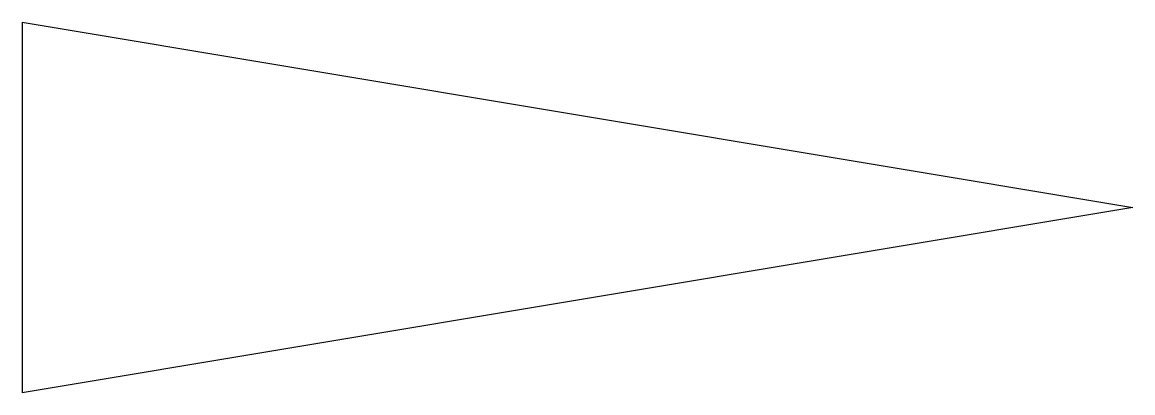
# Model space of a CAD drawing. Extents: x -45740 to 0, y 0 to 40456.
# Drawn here: x -1 to 0, y -0.167 to 0.167 of the extents above.
import ezdxf

# ---------------------------------------------------------------- set-up
doc = ezdxf.new("R2010")
doc.units = 0
doc.header["$LTSCALE"] = 30
doc.header["$MEASUREMENT"] = 0
doc.layers.get('0').update_dxf_attribs({"linetype": 'CONTINUOUS'})

msp = doc.modelspace()

# ---------------------------------------------------------------- linework, layer by layer
at = {"color": 0, "linetype": 'Continuous', "lineweight": -2}
for p, q in [((-1, 0.1667), (0, 0)), ((-1, 0.1667), (-1, -0.1667)), ((-1, 0.1667), (0, 0)), ((-1, 0.1667), (-1, -0.1667)), ((0, 0), (-1, -0.1667)), ((0, 0), (-1, -0.1667))]:
    msp.add_line(p, q, dxfattribs=at)

doc.saveas('drawing.dxf')
